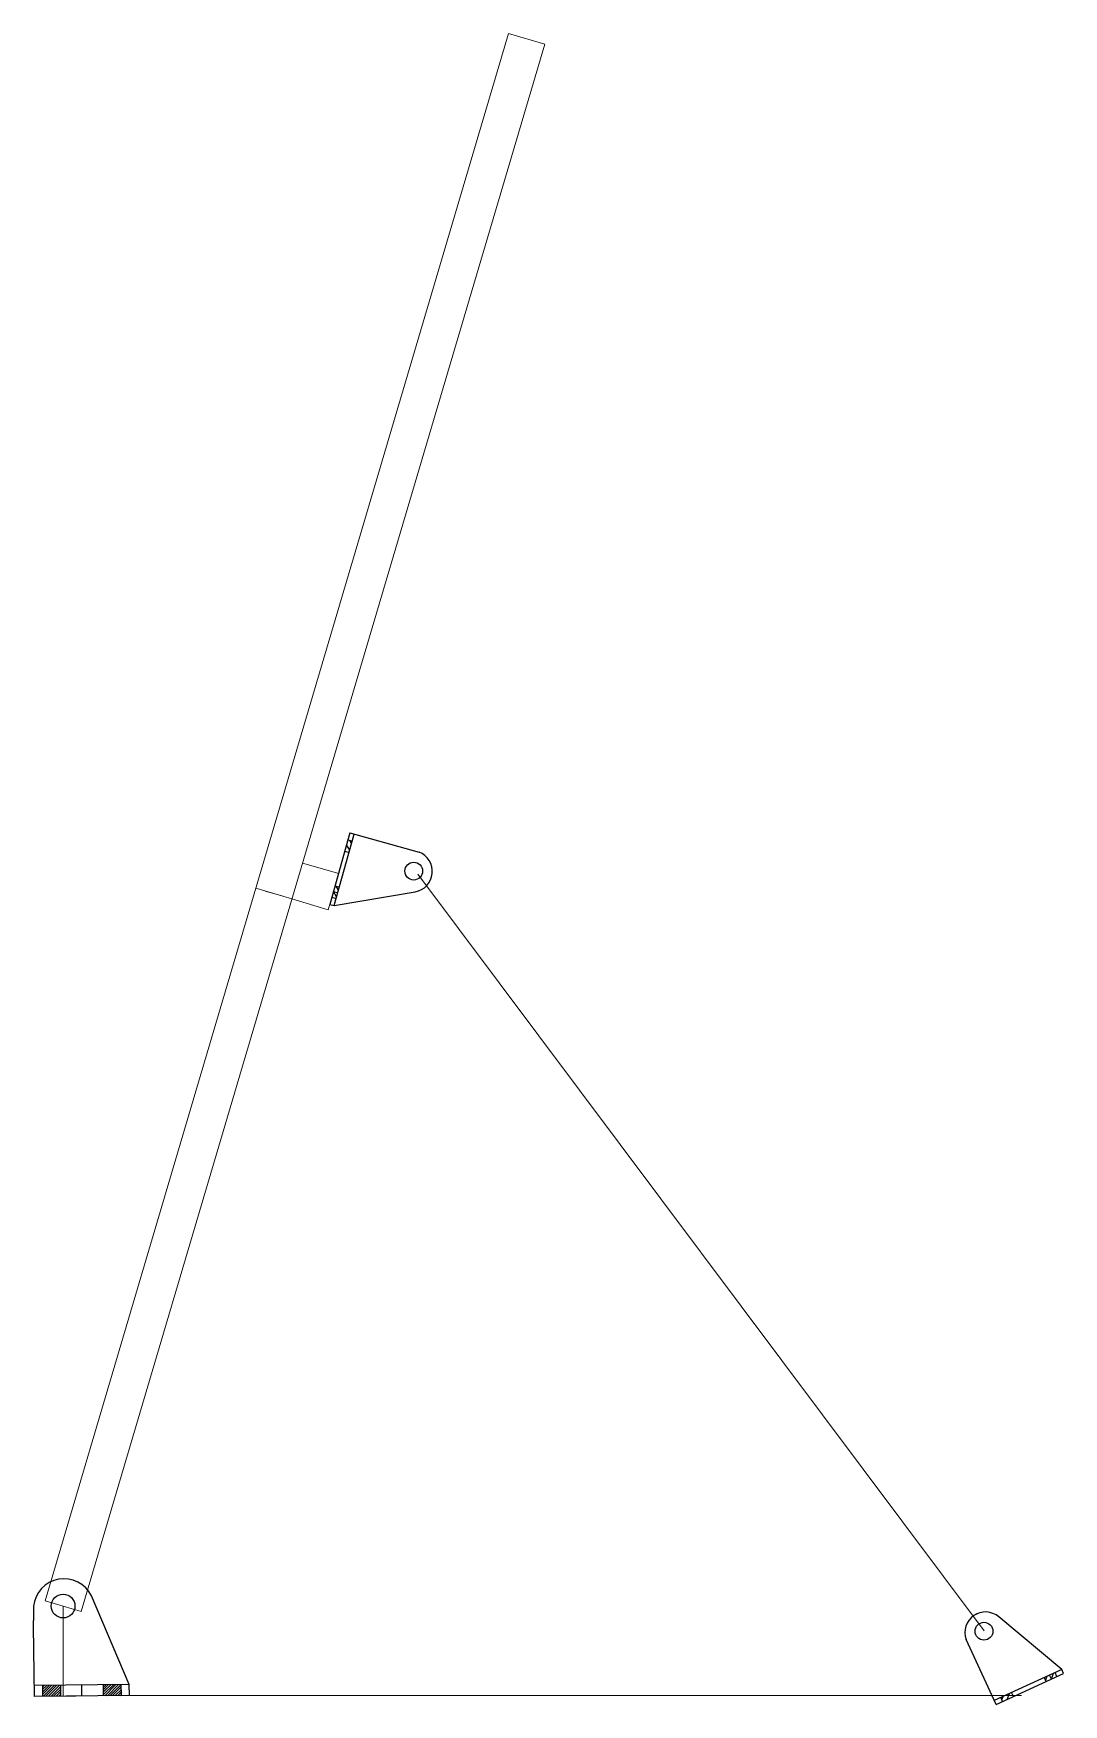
# Model space of a CAD drawing. Header units: millimetres. Extents: x -15418 to 43885, y -27590 to 23052.
# Drawn here: x -13191 to -12845, y 1666 to 2228 of the extents above; entities that cross this region are included whole.
import ezdxf

# ---------------------------------------------------------------- set-up
doc = ezdxf.new("R2010")
doc.units = ezdxf.units.MM
doc.header["$LTSCALE"] = 0.5
doc.layers.get('0').update_dxf_attribs({"lineweight": 5})
doc.layers.add('Layer1', color=1, linetype='Continuous')
doc.layers.add('Layer2', color=2, linetype='Continuous')
doc.layers.add('Layer9', color=3, linetype='Continuous', lineweight=5)

msp = doc.modelspace()

# ---------------------------------------------------------------- hatches: boundary and pattern name
at = {"layer": 'Layer1', "true_color": 0xf8d731, "transparency": 33554661}
h = msp.add_hatch(dxfattribs=at)
h.set_pattern_fill('ANSI31', color=40, scale=0.52, angle=74.352043)
h.set_pattern_definition([(119.352043, (-5569.114, -25537.126), (-1.43905188, -0.80927788), [])])
h.paths.add_polyline_path([(-13090.7984, 1937.5422), (-13089.354, 1937.1376), (-13088.2751, 1940.9893), (-13089.7195, 1941.3939)])
h.paths.add_polyline_path([(-13083.9379, 1956.4734), (-13085.3823, 1956.8779), (-13086.4612, 1953.0262), (-13085.0168, 1952.6216)])
h = msp.add_hatch(dxfattribs=at)
h.set_pattern_fill('ANSI31', color=40, scale=0.52, angle=-155.343444)
h.set_pattern_definition([(249.6565565, (3240.3127, 25183.4321), (1.54801988, -0.573964685), [])])
h.paths.add_polyline_path([(-12846.9462, 1675.2797), (-12847.572, 1676.643), (-12851.2073, 1674.9743), (-12850.5815, 1673.611)])
h.paths.add_polyline_path([(-12865.8212, 1668.266), (-12865.1954, 1666.9028), (-12861.5601, 1668.5715), (-12862.1859, 1669.9348)])
at = {"layer": 'Layer2', "transparency": 33554661}
h = msp.add_hatch(dxfattribs=at)
h.set_pattern_fill('ANSI31', color=256, scale=0.19)
h.set_pattern_definition([(45, (-37559.4367, -13035.33095), (-0.426562166, 0.426562166), [])])
h.paths.add_polyline_path([(-13167.6057, 1668.8583), (-13167.6433, 1672.5381), (-13161.6436, 1672.5994), (-13161.606, 1668.9196)])
h.paths.add_polyline_path([(-13182.0225, 1672.3912), (-13181.9849, 1668.7113), (-13184.9048, 1668.6815), (-13187.9846, 1668.65), (-13188.0222, 1672.3299)])

# ---------------------------------------------------------------- linework, layer by layer
at = {"transparency": 33554661}
for p, q in [((-13031.3524, 2228.2681), (-13187.3042, 1700.8413)), ((-13019.1736, 2224.6671), (-13031.3524, 2228.2681)), ((-13175.1254, 1697.2403), (-13019.1736, 2224.6671)), ((-13116.417, 1940.5808), (-13104.2382, 1936.9797)), ((-12871.4009, 1690.6742), (-13061.9015, 1945.2985)), ((-13113.2732, 1939.6316), (-13107.1622, 1937.9059)), ((-13187.3042, 1700.8413), (-13175.1254, 1697.2403)), ((-13181.2148, 1699.0408), (-13181.2148, 1668.7192)), ((-13158.8861, 1668.9474), (-12858.8861, 1668.9474))]:
    msp.add_line(p, q, dxfattribs=at)
at = {"layer": 'Layer1', "transparency": 33554661}
for p, q in [((-13084.7188, 1959.2468), (-13091.4619, 1935.1733)), ((-13090.0175, 1934.7687), (-13083.2743, 1958.8422)), ((-13084.7188, 1959.2468), (-13061.4927, 1952.741)), ((-13086.4612, 1953.0262), (-13085.0168, 1952.6216)), ((-13085.3823, 1956.8779), (-13083.9379, 1956.4734)), ((-13089.7195, 1941.3939), (-13088.2751, 1940.9893)), ((-13091.4619, 1935.1733), (-13090.0175, 1934.7687)), ((-13090.7984, 1937.5422), (-13089.354, 1937.1376)), ((-13090.2589, 1939.468), (-13088.8145, 1939.0634)), ((-13090.0175, 1934.7687), (-13062.7977, 1939.4179)), ((-13191.1933, 1698.9388), (-13191.1451, 1694.2191)), ((-13158.9913, 1672.6265), (-13171.6329, 1702.4941)), ((-13191.1247, 1692.2192), (-13191.1451, 1694.2191)), ((-12874.1053, 1696.2847), (-12873.5782, 1696.5267)), ((-12845.3363, 1677.6692), (-12866.489, 1695.4202)), ((-13190.8835, 1668.6204), (-13191.1247, 1692.2192)), ((-12867.4312, 1665.8765), (-12877.4935, 1687.7974)), ((-12845.3363, 1677.6692), (-12868.0569, 1667.2398)), ((-12867.4312, 1665.8765), (-12844.7105, 1676.306)), ((-12846.9462, 1675.2797), (-12847.572, 1676.643)), ((-12844.7105, 1676.306), (-12845.3363, 1677.6692)), ((-13158.9913, 1672.6265), (-13190.9211, 1672.3002)), ((-13187.9846, 1668.65), (-13188.0222, 1672.3299)), ((-13181.9849, 1668.7113), (-13182.0225, 1672.3912)), ((-13174.8848, 1668.7839), (-13174.9224, 1672.4637)), ((-13167.6057, 1668.8583), (-13167.6433, 1672.5381)), ((-13161.606, 1668.9196), (-13161.6436, 1672.5994)), ((-13158.8861, 1668.9474), (-13158.9913, 1672.6265)), ((-12850.5815, 1673.611), (-12851.2073, 1674.9743)), ((-12848.7639, 1674.4454), (-12849.3897, 1675.8086)), ((-13158.8861, 1668.9474), (-13190.8835, 1668.6204)), ((-13184.9048, 1668.6815), (-13176.9052, 1668.7633)), ((-12865.1954, 1666.9028), (-12865.8212, 1668.266)), ((-12861.5601, 1668.5715), (-12862.1859, 1669.9348))]:
    msp.add_line(p, q, dxfattribs=at)
for centre, radius in [((-13063.2783, 1946.3663), 3), ((-13181.2148, 1699.0408), 4), ((-12871.4771, 1690.5591), 3)]:
    msp.add_circle(centre, radius, dxfattribs=at)
for centre, radius, start, end in [((-13063.9659, 1946.2578), 6.9389, 279.692621, 69.119168), ((-13180.8921, 1697.8501), 10.3586, 26.636222, 173.966891), ((-12870.9495, 1690.1049), 6.9389, 49.997135, 199.423681)]:
    msp.add_arc(centre, radius, start, end, dxfattribs=at)
at = {"layer": 'Layer9', "transparency": 33554661}
for p, q in [((-13088.4584, 1945.5574), (-13100.6766, 1949.0225)), ((-13092.0595, 1933.3787), (-13088.4584, 1945.5574)), ((-13104.2382, 1936.9797), (-13092.0595, 1933.3787))]:
    msp.add_line(p, q, dxfattribs=at)

doc.saveas('drawing.dxf')
